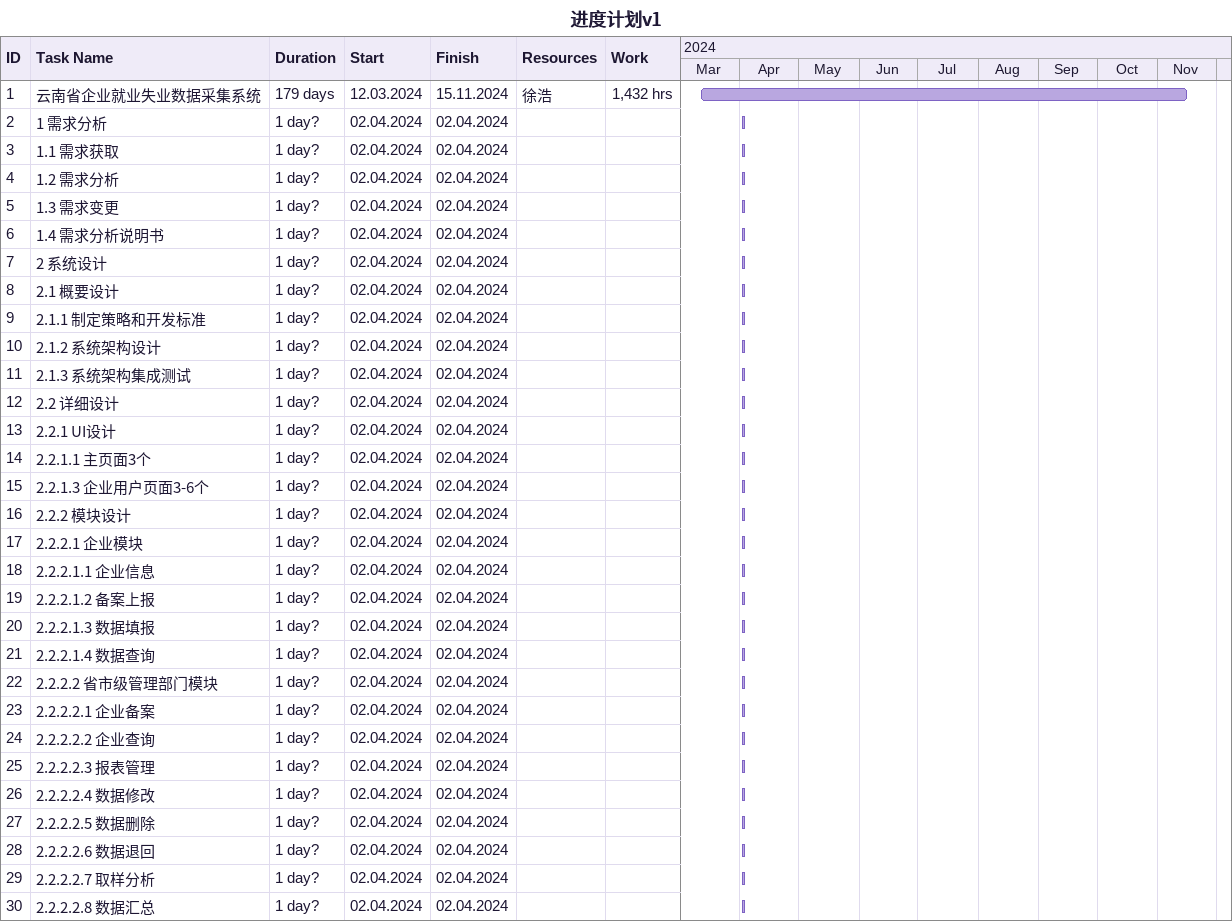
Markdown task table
进度计划v1

| ID | Task | Duration | Start | Finish | Resources | Work (h) |
|---|---|---|---|---|---|---|
| 1 | 云南省企业就业失业数据采集系统 | 179d | 2024-03-12 | 2024-11-15 | 徐浩 | 1432 |
| 2 | 1 需求分析 | 1d? | 2024-04-02 | 2024-04-02 |  |  |
| 3 | 1.1 需求获取 | 1d? | 2024-04-02 | 2024-04-02 |  |  |
| 4 | 1.2 需求分析 | 1d? | 2024-04-02 | 2024-04-02 |  |  |
| 5 | 1.3 需求变更 | 1d? | 2024-04-02 | 2024-04-02 |  |  |
| 6 | 1.4 需求分析说明书 | 1d? | 2024-04-02 | 2024-04-02 |  |  |
| 7 | 2 系统设计 | 1d? | 2024-04-02 | 2024-04-02 |  |  |
| 8 | 2.1 概要设计 | 1d? | 2024-04-02 | 2024-04-02 |  |  |
| 9 | 2.1.1 制定策略和开发标准 | 1d? | 2024-04-02 | 2024-04-02 |  |  |
| 10 | 2.1.2 系统架构设计 | 1d? | 2024-04-02 | 2024-04-02 |  |  |
| 11 | 2.1.3 系统架构集成测试 | 1d? | 2024-04-02 | 2024-04-02 |  |  |
| 12 | 2.2 详细设计 | 1d? | 2024-04-02 | 2024-04-02 |  |  |
| 13 | 2.2.1 UI设计 | 1d? | 2024-04-02 | 2024-04-02 |  |  |
| 14 | 2.2.1.1 主页面3个 | 1d? | 2024-04-02 | 2024-04-02 |  |  |
| 15 | 2.2.1.3 企业用户页面3-6个 | 1d? | 2024-04-02 | 2024-04-02 |  |  |
| 16 | 2.2.2 模块设计 | 1d? | 2024-04-02 | 2024-04-02 |  |  |
| 17 | 2.2.2.1 企业模块 | 1d? | 2024-04-02 | 2024-04-02 |  |  |
| 18 | 2.2.2.1.1 企业信息 | 1d? | 2024-04-02 | 2024-04-02 |  |  |
| 19 | 2.2.2.1.2 备案上报 | 1d? | 2024-04-02 | 2024-04-02 |  |  |
| 20 | 2.2.2.1.3 数据填报 | 1d? | 2024-04-02 | 2024-04-02 |  |  |
| 21 | 2.2.2.1.4 数据查询 | 1d? | 2024-04-02 | 2024-04-02 |  |  |
| 22 | 2.2.2.2 省市级管理部门模块 | 1d? | 2024-04-02 | 2024-04-02 |  |  |
| 23 | 2.2.2.2.1 企业备案 | 1d? | 2024-04-02 | 2024-04-02 |  |  |
| 24 | 2.2.2.2.2 企业查询 | 1d? | 2024-04-02 | 2024-04-02 |  |  |
| 25 | 2.2.2.2.3 报表管理 | 1d? | 2024-04-02 | 2024-04-02 |  |  |
| 26 | 2.2.2.2.4 数据修改 | 1d? | 2024-04-02 | 2024-04-02 |  |  |
| 27 | 2.2.2.2.5 数据删除 | 1d? | 2024-04-02 | 2024-04-02 |  |  |
| 28 | 2.2.2.2.6 数据退回 | 1d? | 2024-04-02 | 2024-04-02 |  |  |
| 29 | 2.2.2.2.7 取样分析 | 1d? | 2024-04-02 | 2024-04-02 |  |  |
| 30 | 2.2.2.2.8 数据汇总 | 1d? | 2024-04-02 | 2024-04-02 |  |  |
